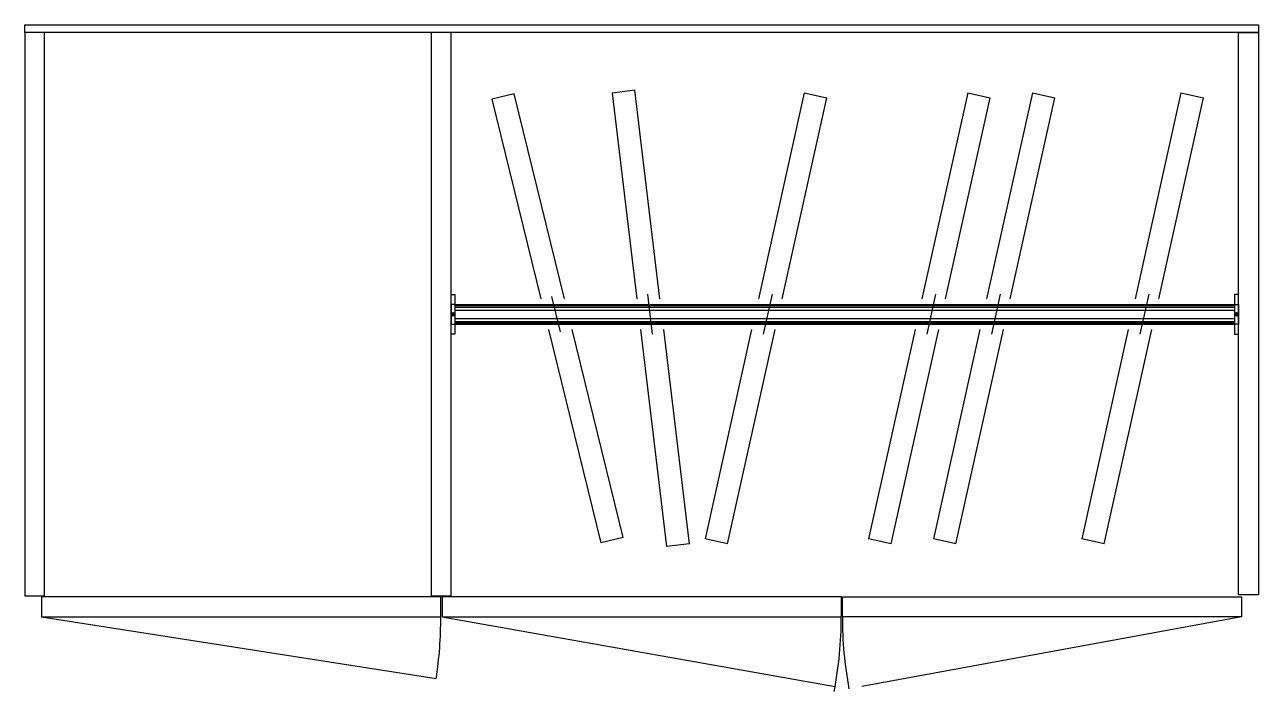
# Model space of a CAD drawing. Header units: inches. Extents: x 31674 to 31799, y 21796 to 21863.
import ezdxf

# ---------------------------------------------------------------- set-up
doc = ezdxf.new("R2010")
doc.units = ezdxf.units.IN
doc.header["$MEASUREMENT"] = 0
doc.layers.add('freecads.com', color=7, linetype='Continuous')

msp = doc.modelspace()

# ---------------------------------------------------------------- linework, layer by layer
at = {"layer": 'freecads.com'}
for p, q in [((31673.95, 21863.26), (31798.95, 21863.26)), ((31673.95, 21862.46), (31673.95, 21863.26)), ((31798.95, 21863.26), (31798.95, 21862.46)), ((31798.95, 21862.46), (31673.95, 21862.46)), ((31675.95, 21862.46), (31673.95, 21862.46)), ((31673.95, 21862.46), (31673.95, 21805.36)), ((31675.95, 21805.36), (31675.95, 21862.46)), ((31717.15, 21862.46), (31715.15, 21862.46)), ((31715.15, 21862.46), (31715.15, 21805.36)), ((31717.15, 21805.36), (31717.15, 21862.46)), ((31796.95, 21862.46), (31798.95, 21862.46)), ((31796.95, 21805.46), (31796.95, 21862.46)), ((31798.95, 21862.46), (31798.95, 21805.46)), ((31717.15, 21831.91), (31717.15, 21835.91)), ((31717.15, 21835.91), (31717.55, 21835.91)), ((31717.55, 21835.91), (31717.55, 21831.91)), ((31796.95, 21835.91), (31796.55, 21835.91)), ((31796.55, 21835.91), (31796.55, 21831.91)), ((31796.95, 21831.91), (31796.95, 21835.91)), ((31717.17, 21834.91), (31717.17, 21832.91)), ((31717.55, 21834.91), (31717.17, 21834.91)), ((31717.34, 21833.93), (31717.2, 21833.92)), ((31717.2, 21833.91), (31717.34, 21833.9)), ((31717.35, 21833.91), (31717.3, 21833.91)), ((31717.35, 21834.06), (31717.34, 21833.93)), ((31717.34, 21833.9), (31717.35, 21833.76)), ((31717.35, 21833.91), (31717.35, 21833.96)), ((31717.35, 21833.91), (31717.41, 21833.91)), ((31717.35, 21833.91), (31717.35, 21833.86)), ((31717.37, 21833.93), (31717.36, 21834.06)), ((31717.36, 21833.76), (31717.37, 21833.9)), ((31717.5, 21833.92), (31717.37, 21833.93)), ((31717.37, 21833.9), (31717.5, 21833.91)), ((31717.55, 21834.91), (31796.55, 21834.91)), ((31717.55, 21834.88), (31796.55, 21834.88)), ((31717.55, 21834.79), (31796.55, 21834.79)), ((31717.55, 21834.64), (31796.55, 21834.64)), ((31717.55, 21834.34), (31796.55, 21834.34)), ((31796.55, 21834.91), (31796.93, 21834.91)), ((31796.6, 21833.92), (31796.74, 21833.93)), ((31796.74, 21833.9), (31796.6, 21833.91)), ((31796.75, 21833.91), (31796.7, 21833.91)), ((31796.74, 21833.93), (31796.74, 21834.06)), ((31796.74, 21833.76), (31796.74, 21833.9)), ((31796.75, 21834.06), (31796.76, 21833.93)), ((31796.75, 21833.91), (31796.75, 21833.96)), ((31796.75, 21833.91), (31796.8, 21833.91)), ((31796.75, 21833.91), (31796.75, 21833.86)), ((31796.76, 21833.9), (31796.75, 21833.76)), ((31796.76, 21833.93), (31796.9, 21833.92)), ((31796.9, 21833.91), (31796.76, 21833.9)), ((31796.93, 21834.91), (31796.93, 21832.91)), ((31717.17, 21832.91), (31717.55, 21832.91)), ((31717.55, 21833.48), (31796.55, 21833.48)), ((31717.55, 21833.19), (31796.55, 21833.19)), ((31717.55, 21833.04), (31796.55, 21833.04)), ((31717.55, 21832.95), (31796.55, 21832.95)), ((31717.55, 21832.91), (31796.55, 21832.91)), ((31796.93, 21832.91), (31796.55, 21832.91)), ((31717.55, 21831.91), (31717.15, 21831.91)), ((31796.55, 21831.91), (31796.95, 21831.91)), ((31673.95, 21805.36), (31675.95, 21805.36)), ((31716.1, 21805.26), (31675.65, 21805.26)), ((31675.65, 21805.26), (31675.65, 21803.26)), ((31715.15, 21805.36), (31717.15, 21805.36)), ((31716.1, 21803.26), (31716.1, 21805.26)), ((31756.7, 21805.26), (31716.24, 21805.26)), ((31716.24, 21805.26), (31716.24, 21803.26)), ((31756.7, 21803.26), (31756.7, 21805.26)), ((31756.8, 21805.26), (31797.25, 21805.26)), ((31756.8, 21803.26), (31756.8, 21805.26)), ((31798.95, 21805.46), (31796.95, 21805.46)), ((31797.25, 21805.26), (31797.25, 21803.26)), ((31675.65, 21803.26), (31716.1, 21803.26)), ((31716.24, 21803.26), (31756.7, 21803.26)), ((31797.25, 21803.26), (31756.8, 21803.26))]:
    msp.add_line(p, q, dxfattribs=at)
at = {"layer": 'freecads.com', "ltscale": 0.2}
for p, q in [((31735.79, 21856.61), (31733.47, 21856.33)), ((31733.47, 21856.33), (31735.97, 21835.47)), ((31738.32, 21835.47), (31735.79, 21856.61)), ((31752.93, 21856.35), (31748.3, 21835.47)), ((31752.93, 21856.35), (31755.22, 21855.84)), ((31769.5, 21856.35), (31764.87, 21835.47)), ((31769.5, 21856.35), (31771.79, 21855.84)), ((31776.06, 21856.35), (31771.42, 21835.47)), ((31776.06, 21856.35), (31778.34, 21855.84)), ((31791.1, 21856.35), (31786.46, 21835.47)), ((31791.1, 21856.35), (31793.39, 21855.84)), ((31723.56, 21856.26), (31721.29, 21855.7)), ((31721.29, 21855.7), (31726.25, 21835.47)), ((31728.66, 21835.47), (31723.56, 21856.26)), ((31750.69, 21835.47), (31755.22, 21855.84)), ((31767.26, 21835.47), (31771.79, 21855.84)), ((31773.82, 21835.47), (31778.34, 21855.84)), ((31788.86, 21835.47), (31793.39, 21855.84)), ((31728.25, 21832.12), (31727.37, 21835.71)), ((31737.56, 21831.88), (31737.08, 21835.94)), ((31748.81, 21831.88), (31749.71, 21835.94)), ((31765.38, 21831.88), (31766.28, 21835.94)), ((31771.93, 21831.88), (31772.84, 21835.94)), ((31786.98, 21831.88), (31787.88, 21835.94)), ((31727.02, 21832.35), (31732.32, 21810.74)), ((31734.6, 21811.29), (31729.43, 21832.35)), ((31736.34, 21832.35), (31738.97, 21810.36)), ((31741.3, 21810.64), (31738.7, 21832.35)), ((31747.6, 21832.35), (31742.89, 21811.15)), ((31745.18, 21810.64), (31750, 21832.35)), ((31764.17, 21832.35), (31759.46, 21811.15)), ((31761.75, 21810.64), (31766.57, 21832.35)), ((31770.73, 21832.35), (31766.02, 21811.15)), ((31768.3, 21810.64), (31773.13, 21832.35)), ((31785.77, 21832.35), (31781.06, 21811.15)), ((31783.34, 21810.64), (31788.17, 21832.35)), ((31734.6, 21811.29), (31732.32, 21810.74)), ((31741.3, 21810.64), (31738.97, 21810.36)), ((31745.18, 21810.64), (31742.89, 21811.15)), ((31761.75, 21810.64), (31759.46, 21811.15)), ((31768.3, 21810.64), (31766.02, 21811.15)), ((31783.34, 21810.64), (31781.06, 21811.15)), ((31675.65, 21803.26), (31715.63, 21796.98)), ((31716.24, 21803.26), (31756.07, 21796.2)), ((31797.25, 21803.26), (31758.76, 21796.2))]:
    msp.add_line(p, q, dxfattribs=at)
at = {"layer": 'freecads.com'}
for centre, start, end in [((31717.35, 21833.91), 91.9102, 178.0898), ((31717.35, 21833.91), 181.9102, 268.0898), ((31717.35, 21833.91), 1.9102, 88.0898), ((31717.35, 21833.91), 271.9102, 358.0898), ((31796.75, 21833.91), 91.9102, 178.0898), ((31796.75, 21833.91), 181.9102, 268.0898), ((31796.75, 21833.91), 1.9102, 88.0898), ((31796.75, 21833.91), 271.9102, 358.0898)]:
    msp.add_arc(centre, 0.15, start, end, dxfattribs=at)
at = {"layer": 'freecads.com', "ltscale": 0.2}
for centre, radius, start, end in [((31675.95, 21803.09), 40.16, 351.237, 0.2413), ((31716.44, 21803.26), 40.25, 349.1623, 360), ((31797.05, 21803.26), 40.25, 180, 190.4552)]:
    msp.add_arc(centre, radius, start, end, dxfattribs=at)

doc.saveas('drawing.dxf')
